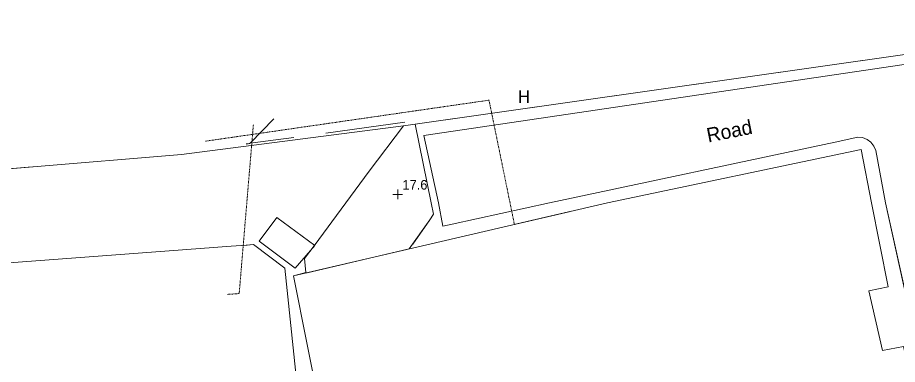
# Model space of a CAD drawing. Header units: millimetres. Extents: x 833924389 to 835767163, y 817400000 to 818811854.
# Drawn here: x 835226149 to 835317937, y 817983154 to 818019310 of the extents above; entities that cross this region are included whole.
import ezdxf

# ---------------------------------------------------------------- set-up
doc = ezdxf.new("R2010")
doc.units = ezdxf.units.MM
doc.header["$LTSCALE"] = 10
doc.header["$MEASUREMENT"] = 0
doc.linetypes.add('11nw24d$1$DGN Style 2', pattern=[1.67846, 1.007076, -0.671384])
doc.linetypes.add('DGN Style 2', pattern=[15.39188, 9.235128, -6.156752])
doc.layers.add('01_Base_Plan', color=5, linetype='Continuous', lineweight=5)
doc.styles.add('11nw24d$0$Style-WORKING', font='WORKING.shx')
doc.styles.add('11nw24d$1$Style-ENGINEERING', font='ENGINEERING.shx')

# ---------------------------------------------------------------- blocks, each defined once
blk = doc.blocks.new('11nw24d$0$SPOTHT')
at = {"layer": '01_Base_Plan', "linetype": 'Continuous', "lineweight": 13}
for p, q in [((-0.5, 0), (0.5, 0)), ((0, -0.5), (0, 0.5))]:
    blk.add_line(p, q, dxfattribs=at)

msp = doc.modelspace()

# ---------------------------------------------------------------- linework, layer by layer
at = {"layer": '01_Base_Plan', "linetype": 'Continuous'}
for p, q in [((835258313, 818007253), (835266557, 818008422)), ((835269312, 818000000), (835267628, 818008204)), ((835256207, 817992675), (835267011, 817995187))]:
    msp.add_line(p, q, dxfattribs=at)
at = {"layer": '01_Base_Plan', "linetype": 'DGN Style 2'}
msp.add_line((835277983, 817997740), (835283781, 817999088), dxfattribs=at)
at = {"layer": '01_Base_Plan', "linetype": 'Continuous', "flags": 128}
for points in [[(835349460, 818000000), (835347441, 818009938), (835345509, 818019310), (835335593, 818017876), (835266419, 818008032), (835262828, 818003312), (835260398, 818000000)], [(835335593, 818017876), (835267628, 818008204)], [(835338405, 818017341), (835268545, 818007002)], [(835270049, 818000000), (835268545, 818007002), (835338405, 818017341)], [(835252895, 818008747), (835250408, 818006216), (835254959, 818006813)], [(835267628, 818008204), (835266419, 818008032)], [(835269312, 818000000), (835267628, 818008204)], [(835204034, 818001773), (835204650, 818001824), (835205950, 818001933), (835227369, 818003722), (835243261, 818005050), (835266419, 818008032)], [(835260398, 818000000), (835262828, 818003312), (835266419, 818008032)], [(835270049, 818000000), (835268545, 818007002)], [(835316678, 818000000), (835315680, 818005461), (835315480, 818005920), (835315172, 818006311), (835314770, 818006609), (835314309, 818006801), (835313809, 818006859), (835311430, 818006313), (835281630, 818000000)], [(835316678, 818000000), (835315680, 818005461), (835315481, 818005920), (835315172, 818006311), (835314770, 818006609), (835314309, 818006801), (835313809, 818006859), (835311430, 818006313), (835281630, 818000000)], [(835250000, 818006131), (835250317, 818006182), (835250385, 818006192)], [(835287700, 818000000), (835314168, 818005555), (835315249, 818000000)], [(835315249, 818000000), (835314168, 818005555), (835287700, 818000000)], [(835203749, 818001749), (835204936, 818001848), (835206235, 818001957), (835227654, 818003746)], [(835315249, 818000000), (835316982, 817991238), (835314961, 817990818), (835316366, 817984593), (835318567, 817985024), (835321735, 817970562), (835259835, 817957408), (835256987, 817971501), (835260746, 817972282), (835259475, 817978397), (835257789, 817978081), (835254937, 817992379), (835287700, 818000000)], [(835287700, 818000000), (835254937, 817992379), (835257789, 817978081), (835259475, 817978397), (835260746, 817972282), (835256987, 817971501), (835259835, 817957408)], [(835260398, 818000000), (835257103, 817995510), (835256078, 817994178), (835256203, 817992726), (835254937, 817992379), (835257788, 817978083)], [(835257103, 817995510), (835260398, 818000000)], [(835259835, 817957408), (835321735, 817970562), (835318567, 817985024), (835316366, 817984593), (835314961, 817990818), (835316982, 817991238), (835315249, 818000000)], [(835267011, 817995187), (835269168, 817998219), (835269555, 817998809), (835269312, 818000000)], [(835267379, 817995705), (835269168, 817998219), (835269555, 817998809), (835269312, 818000000)], [(835281630, 818000000), (835271502, 817997769), (835270526, 817997557), (835270049, 818000000)], [(835281630, 818000000), (835271502, 817997769), (835270526, 817997557), (835270049, 818000000)], [(835322939, 817971861), (835316678, 818000000)], [(835320447, 817983057), (835320015, 817985001), (835316678, 818000000)], [(835255091, 817993177), (835251349, 817996016), (835253199, 817998455), (835257152, 817995553), (835255091, 817993177)], [(835255091, 817993177), (835257152, 817995553), (835253199, 817998455), (835251349, 817996016), (835255091, 817993177)], [(835249984, 817995587), (835250000, 817995589)], [(835250000, 817995589), (835250098, 817995596), (835250745, 817995644), (835254037, 817993200), (835258686, 817948675), (835255901, 817948312), (835254215, 817948093), (835259330, 817900000), (835259330, 817900000), (835260052, 817893208), (835260783, 817886331)], [(835256203, 817992726), (835256078, 817994178)]]:
    msp.add_lwpolyline(points, dxfattribs=at)
at = {"layer": '01_Base_Plan', "linetype": 'DGN Style 2', "flags": 128}
for points in [[(835275330, 818010702), (835245755, 818006427)], [(835277983, 817997740), (835275330, 818010702)], [(835250744, 818008123), (835249266, 817990539), (835248015, 817990452)]]:
    msp.add_lwpolyline(points, dxfattribs=at)
at = {"layer": '01_Base_Plan', "linetype": '11nw24d$1$DGN Style 2', "flags": 128}
msp.add_lwpolyline([(835250385, 818006192), (835250317, 818006182), (835250000, 818006131)], dxfattribs=at)
at = {"layer": '01_Base_Plan', "flags": 128}
for points in [[(835241972, 817994992), (835218276, 817993231), (835181814, 817990645), (835178450, 817990026), (835175182, 817989017), (835172054, 817987633), (835149146, 817971933), (835147540, 817970859), (835133531, 817961207), (835129656, 817958537), (835129061, 817958662), (835127774, 817960514), (835123952, 817966011), (835124058, 817966639), (835143850, 817980517), (835170985, 817999032)], [(835241972, 817994992), (835248434, 817995472)], [(835248434, 817995472), (835249984, 817995587)], [(835250000, 817995589), (835250745, 817995644), (835254037, 817993200)], [(835254037, 817993200), (835258686, 817948675), (835254215, 817948093), (835259330, 817900000)]]:
    msp.add_lwpolyline(points, dxfattribs=at)

# ---------------------------------------------------------------- block references
at = {"layer": '01_Base_Plan', "linetype": 'Continuous', "xscale": 1000, "yscale": 1000, "zscale": 1000}
msp.add_blockref('11nw24d$0$SPOTHT', (835265801, 818000878, 17600), dxfattribs=at)

# ---------------------------------------------------------------- texts
at = {"layer": '01_Base_Plan', "linetype": 'Continuous'}
for s, height, style, p in [('H', 1300, '11nw24d$0$Style-WORKING', (835278349, 818010422)), ('17.6', 1000, '11nw24d$1$Style-ENGINEERING', (835266301, 818001378, 17600))]:
    msp.add_text(s, height=height, dxfattribs=dict(at, style=style)).set_placement(p)
at = {"layer": '01_Base_Plan', "linetype": 'Continuous', "style": '11nw24d$0$Style-WORKING'}
msp.add_text('Road', height=1500, rotation=11.24907, dxfattribs=at).set_placement((835298200, 818006281))

doc.saveas('drawing.dxf')
